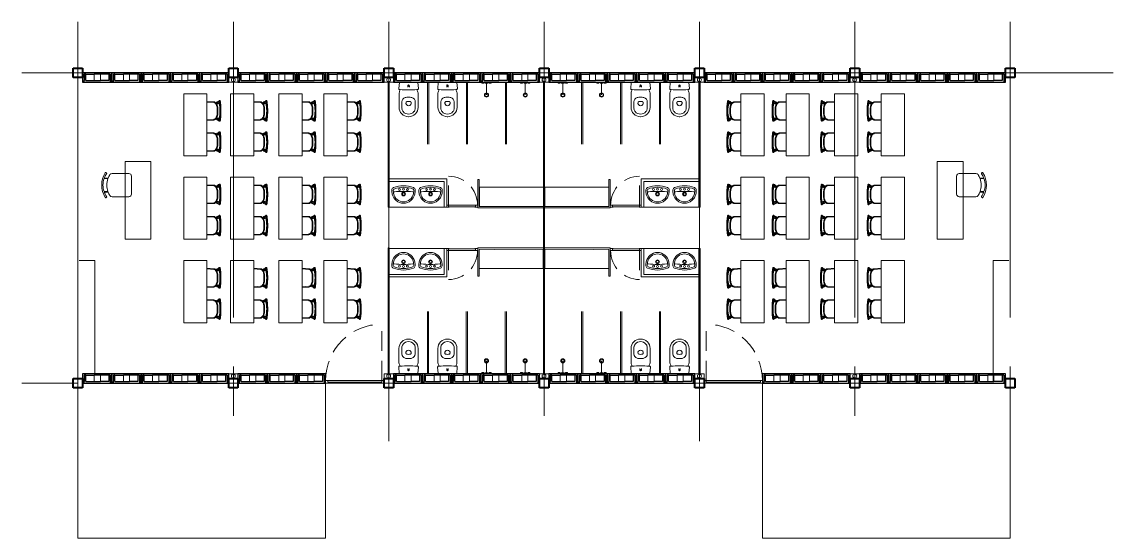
# Model space of a CAD drawing. Header units: metres. Extents: x 20 to 233, y -17 to 33.
# Drawn here: x 85.77 to 106.85, y 1.64 to 11.62 of the extents above; entities that cross this region are included whole.
import ezdxf

# ---------------------------------------------------------------- set-up
doc = ezdxf.new("R2010")
doc.units = ezdxf.units.M
doc.header["$LTSCALE"] = 0.3
doc.linetypes.add('CENTER2', pattern=[28.575, 19.05, -3.175, 3.175, -3.175])
doc.linetypes.add('HIDDEN', pattern=[9.525, 6.35, -3.175])
doc.layers.get('0').update_dxf_attribs({"lineweight": 13})
for name, color, linetype, lineweight in [('arq-alvenaria-corte-grossa', 7, 'Continuous', 40), ('arq-alvenaria-vista-fina', 2, 'Continuous', 13), ('arq-metalica-media', 5, 'Continuous', 30), ('arq-portas', 4, 'Continuous', 13)]:
    doc.layers.add(name, color=color, linetype=linetype, lineweight=lineweight)
for name, color, linetype, lineweight, true_color in [('arq-alvenaria-textura-cinza', 7, 'Continuous', 13, 0xb0b0b0), ('arq-alvenaria-vista-cinza', 7, 'Continuous', 13, 0x858585), ('estrut-eixos-linha', 7, 'CENTER2', 9, 0xc96e6f)]:
    doc.layers.add(name, color=color, linetype=linetype, lineweight=lineweight, true_color=true_color)
doc.layers.add('SectionCutEdges', color=7, linetype='Continuous')

# ---------------------------------------------------------------- blocks, each defined once
blk = doc.blocks.new('parede')
at = {"layer": 'arq-alvenaria-textura-cinza'}
for p, q in [((36.412, 14.253), (36.412, 14.373)), ((36.532, 14.253), (36.532, 14.373))]:
    blk.add_line(p, q, dxfattribs=at)
at = {"layer": 'SectionCutEdges'}
for p, q in [((36.19, 14.403), (36.19, 14.223)), ((36.536, 14.403), (36.19, 14.403)), ((36.25, 14.373), (36.22, 14.373)), ((36.22, 14.373), (36.22, 14.253)), ((36.25, 14.253), (36.25, 14.373)), ((36.25, 14.373), (36.412, 14.373)), ((36.532, 14.373), (36.412, 14.373)), ((36.694, 14.373), (36.532, 14.373)), ((36.754, 14.403), (36.536, 14.403)), ((36.724, 14.373), (36.694, 14.373)), ((36.694, 14.373), (36.694, 14.253)), ((36.724, 14.373), (36.724, 14.253)), ((36.754, 14.223), (36.754, 14.403)), ((36.19, 14.223), (36.22, 14.223)), ((36.22, 14.223), (36.22, 14.253)), ((36.22, 14.223), (36.724, 14.223)), ((36.25, 14.253), (36.532, 14.253)), ((36.694, 14.253), (36.532, 14.253)), ((36.724, 14.253), (36.724, 14.223)), ((36.724, 14.223), (36.754, 14.223))]:
    blk.add_line(p, q, dxfattribs=at)
blk = doc.blocks.new('pilar')
at = {"layer": 'arq-alvenaria-corte-grossa'}
for p, q in [((42.499, 9.99), (42.679, 9.99)), ((42.499, 9.81), (42.499, 9.99)), ((42.679, 9.99), (42.679, 9.81)), ((42.679, 9.81), (42.499, 9.81))]:
    blk.add_line(p, q, dxfattribs=at)
blk = doc.blocks.new('*U33')
at = {"linetype": 'HIDDEN', "ltscale": 0.2}
blk.add_line((0.04, 0), (0.04, 1.088), dxfattribs=at)
at = {"color": 0}
for points in [[(0, 0), (0.04, 0), (0.04, -0.035), (0.05, -0.035), (0.05, -0.05), (0, -0.05)], [(1.128, 0), (1.088, 0), (1.088, -0.035), (1.078, -0.035), (1.078, -0.05), (1.128, -0.05)]]:
    blk.add_lwpolyline(points, dxfattribs=at)
blk.add_lwpolyline([(0.04, 0), (0.04, -0.035), (1.088, -0.035), (1.088, 0)], close=True, dxfattribs=at)
at = {"color": 0, "linetype": 'HIDDEN', "ltscale": 0.2}
blk.add_arc((0.04, 0), 1.088, 0, 90, dxfattribs=at)
blk = doc.blocks.new('cadeirass')
at = {"layer": 'arq-alvenaria-vista-cinza'}
for p, q in [((149.67, -18.222), (149.671, -18.219)), ((149.67, -18.222), (149.671, -18.225)), ((149.671, -18.219), (149.672, -18.216)), ((149.672, -18.228), (149.671, -18.225)), ((149.672, -18.216), (149.676, -18.212)), ((149.672, -18.228), (149.673, -18.229)), ((149.682, -18.243), (149.673, -18.229)), ((149.676, -18.212), (149.681, -18.209)), ((149.681, -18.209), (149.686, -18.207)), ((149.69, -18.256), (149.682, -18.243)), ((149.685, -18.226), (149.688, -18.224)), ((149.686, -18.207), (149.692, -18.206)), ((149.693, -18.333), (149.686, -18.464)), ((149.688, -18.224), (149.689, -18.223)), ((149.689, -18.223), (149.692, -18.222)), ((149.697, -18.234), (149.689, -18.223)), ((149.696, -18.266), (149.69, -18.256)), ((149.692, -18.206), (149.72, -18.202)), ((149.692, -18.222), (149.696, -18.221)), ((149.695, -18.321), (149.693, -18.333)), ((149.699, -18.31), (149.695, -18.321)), ((149.696, -18.221), (149.722, -18.218)), ((149.709, -18.284), (149.696, -18.266)), ((149.707, -18.246), (149.697, -18.234)), ((149.706, -18.299), (149.699, -18.31)), ((149.699, -18.464), (149.706, -18.333)), ((149.703, -18.23), (149.702, -18.233)), ((149.703, -18.238), (149.702, -18.233)), ((149.703, -18.227), (149.707, -18.223)), ((149.703, -18.23), (149.703, -18.227)), ((149.708, -18.248), (149.703, -18.238)), ((149.714, -18.29), (149.706, -18.299)), ((149.706, -18.333), (149.708, -18.323)), ((149.707, -18.223), (149.711, -18.22)), ((149.709, -18.25), (149.707, -18.246)), ((149.712, -18.255), (149.708, -18.248)), ((149.708, -18.323), (149.712, -18.314)), ((149.709, -18.284), (149.718, -18.286)), ((149.711, -18.22), (149.713, -18.219)), ((149.716, -18.261), (149.712, -18.255)), ((149.712, -18.314), (149.717, -18.305)), ((149.724, -18.283), (149.714, -18.29)), ((149.716, -18.262), (149.716, -18.261)), ((149.716, -18.262), (149.719, -18.266)), ((149.717, -18.305), (149.725, -18.298)), ((149.718, -18.286), (149.725, -18.28)), ((149.719, -18.234), (149.72, -18.234)), ((149.719, -18.236), (149.719, -18.234)), ((149.719, -18.266), (149.729, -18.27)), ((149.719, -18.267), (149.723, -18.272)), ((149.72, -18.202), (149.748, -18.199)), ((149.72, -18.234), (149.721, -18.233)), ((149.724, -18.241), (149.72, -18.234)), ((149.721, -18.233), (149.724, -18.232)), ((149.722, -18.218), (149.75, -18.215)), ((149.725, -18.28), (149.723, -18.272)), ((149.724, -18.232), (149.728, -18.23)), ((149.728, -18.248), (149.724, -18.241)), ((149.741, -18.274), (149.724, -18.283)), ((149.725, -18.298), (149.734, -18.291)), ((149.728, -18.23), (149.761, -18.223)), ((149.732, -18.255), (149.728, -18.248)), ((149.729, -18.27), (149.735, -18.262)), ((149.735, -18.262), (149.732, -18.255)), ((149.734, -18.291), (149.749, -18.284)), ((149.759, -18.267), (149.741, -18.274)), ((149.748, -18.199), (149.776, -18.197)), ((149.749, -18.284), (149.765, -18.277)), ((149.75, -18.215), (149.777, -18.212)), ((149.777, -18.261), (149.759, -18.267)), ((149.761, -18.223), (149.796, -18.217)), ((149.765, -18.277), (149.782, -18.272)), ((149.776, -18.197), (149.804, -18.195)), ((149.777, -18.212), (149.805, -18.211)), ((149.796, -18.257), (149.777, -18.261)), ((149.782, -18.272), (149.799, -18.268)), ((149.796, -18.217), (149.833, -18.214)), ((149.815, -18.254), (149.796, -18.257)), ((149.799, -18.268), (149.816, -18.266)), ((149.804, -18.195), (149.833, -18.194)), ((149.805, -18.211), (149.833, -18.21)), ((149.834, -18.253), (149.815, -18.254)), ((149.816, -18.266), (149.834, -18.265)), ((149.833, -18.194), (149.861, -18.194)), ((149.833, -18.21), (149.861, -18.209)), ((149.833, -18.214), (149.87, -18.213)), ((149.906, -18.253), (149.834, -18.253)), ((149.834, -18.265), (149.906, -18.265)), ((149.861, -18.194), (149.879, -18.194)), ((149.861, -18.209), (149.879, -18.209)), ((149.907, -18.214), (149.87, -18.213)), ((149.908, -18.194), (149.879, -18.194)), ((149.907, -18.21), (149.879, -18.209)), ((149.926, -18.254), (149.906, -18.253)), ((149.906, -18.265), (149.924, -18.266)), ((149.935, -18.211), (149.907, -18.21)), ((149.944, -18.217), (149.907, -18.214)), ((149.936, -18.195), (149.908, -18.194)), ((149.924, -18.266), (149.941, -18.268)), ((149.945, -18.257), (149.926, -18.254)), ((149.963, -18.212), (149.935, -18.211)), ((149.965, -18.197), (149.936, -18.195)), ((149.941, -18.268), (149.958, -18.272)), ((149.979, -18.223), (149.944, -18.217)), ((149.964, -18.261), (149.945, -18.257)), ((149.958, -18.272), (149.975, -18.277)), ((149.991, -18.215), (149.963, -18.212)), ((149.982, -18.267), (149.964, -18.261)), ((149.993, -18.199), (149.965, -18.197)), ((149.975, -18.277), (149.991, -18.284)), ((150.013, -18.23), (149.979, -18.223)), ((149.999, -18.274), (149.982, -18.267)), ((150.018, -18.218), (149.991, -18.215)), ((149.991, -18.284), (150.006, -18.291)), ((150.02, -18.202), (149.993, -18.199)), ((149.999, -18.274), (150.025, -18.286)), ((150.005, -18.262), (150.008, -18.255)), ((150.005, -18.262), (150.012, -18.27)), ((150.006, -18.291), (150.015, -18.298)), ((150.008, -18.255), (150.012, -18.248)), ((150.012, -18.248), (150.016, -18.241)), ((150.012, -18.27), (150.022, -18.266)), ((150.017, -18.232), (150.013, -18.23)), ((150.015, -18.298), (150.023, -18.305)), ((150.016, -18.241), (150.02, -18.234)), ((150.017, -18.272), (150.016, -18.28)), ((150.016, -18.28), (150.024, -18.285)), ((150.019, -18.233), (150.017, -18.232)), ((150.021, -18.267), (150.017, -18.272)), ((150.044, -18.221), (150.018, -18.218)), ((150.021, -18.234), (150.019, -18.233)), ((150.048, -18.206), (150.02, -18.202)), ((150.021, -18.234), (150.021, -18.234)), ((150.021, -18.236), (150.021, -18.234)), ((150.024, -18.262), (150.022, -18.266)), ((150.023, -18.305), (150.029, -18.314)), ((150.024, -18.262), (150.025, -18.261)), ((150.024, -18.285), (150.033, -18.283)), ((150.025, -18.261), (150.028, -18.255)), ((150.035, -18.299), (150.025, -18.286)), ((150.029, -18.22), (150.027, -18.219)), ((150.028, -18.255), (150.032, -18.248)), ((150.033, -18.223), (150.029, -18.22)), ((150.029, -18.314), (150.032, -18.323)), ((150.031, -18.25), (150.034, -18.246)), ((150.032, -18.248), (150.038, -18.238)), ((150.032, -18.323), (150.034, -18.333)), ((150.037, -18.227), (150.033, -18.223)), ((150.033, -18.283), (150.044, -18.266)), ((150.034, -18.246), (150.043, -18.234)), ((150.034, -18.333), (150.041, -18.464)), ((150.041, -18.31), (150.035, -18.299)), ((150.038, -18.23), (150.037, -18.227)), ((150.038, -18.23), (150.038, -18.233)), ((150.038, -18.238), (150.038, -18.233)), ((150.045, -18.321), (150.041, -18.31)), ((150.043, -18.234), (150.051, -18.223)), ((150.048, -18.222), (150.044, -18.221)), ((150.044, -18.266), (150.05, -18.256)), ((150.047, -18.333), (150.045, -18.321)), ((150.055, -18.464), (150.047, -18.333)), ((150.054, -18.207), (150.048, -18.206)), ((150.051, -18.223), (150.048, -18.222)), ((150.05, -18.256), (150.058, -18.243)), ((150.053, -18.224), (150.051, -18.223)), ((150.055, -18.226), (150.053, -18.224)), ((150.06, -18.209), (150.054, -18.207)), ((150.058, -18.243), (150.068, -18.229)), ((150.064, -18.212), (150.06, -18.209)), ((150.068, -18.216), (150.064, -18.212)), ((150.068, -18.216), (150.069, -18.219)), ((150.069, -18.228), (150.068, -18.229)), ((150.07, -18.222), (150.069, -18.219)), ((150.07, -18.222), (150.069, -18.225)), ((150.069, -18.228), (150.069, -18.225)), ((150.274, -18.219), (150.275, -18.216)), ((150.274, -18.222), (150.274, -18.219)), ((150.274, -18.222), (150.274, -18.225)), ((150.275, -18.228), (150.274, -18.225)), ((150.275, -18.216), (150.279, -18.212)), ((150.275, -18.228), (150.276, -18.229)), ((150.285, -18.243), (150.276, -18.229)), ((150.279, -18.212), (150.284, -18.209)), ((150.284, -18.209), (150.29, -18.207)), ((150.294, -18.256), (150.285, -18.243)), ((150.289, -18.226), (150.291, -18.224)), ((150.296, -18.333), (150.289, -18.464)), ((150.29, -18.207), (150.296, -18.206)), ((150.291, -18.224), (150.293, -18.223)), ((150.293, -18.223), (150.296, -18.222)), ((150.301, -18.234), (150.293, -18.223)), ((150.3, -18.266), (150.294, -18.256)), ((150.296, -18.206), (150.323, -18.202)), ((150.296, -18.222), (150.3, -18.221)), ((150.298, -18.321), (150.296, -18.333)), ((150.303, -18.31), (150.298, -18.321)), ((150.3, -18.221), (150.326, -18.218)), ((150.312, -18.284), (150.3, -18.266)), ((150.31, -18.246), (150.301, -18.234)), ((150.309, -18.299), (150.303, -18.31)), ((150.303, -18.464), (150.31, -18.333)), ((150.306, -18.23), (150.305, -18.233)), ((150.306, -18.238), (150.305, -18.233)), ((150.306, -18.23), (150.307, -18.227)), ((150.312, -18.248), (150.306, -18.238)), ((150.307, -18.227), (150.31, -18.223)), ((150.318, -18.29), (150.309, -18.299)), ((150.31, -18.223), (150.315, -18.22)), ((150.313, -18.25), (150.31, -18.246)), ((150.31, -18.333), (150.311, -18.323)), ((150.311, -18.323), (150.315, -18.314)), ((150.316, -18.255), (150.312, -18.248)), ((150.312, -18.284), (150.322, -18.286)), ((150.315, -18.22), (150.316, -18.219)), ((150.315, -18.314), (150.321, -18.305)), ((150.319, -18.261), (150.316, -18.255)), ((150.328, -18.283), (150.318, -18.29)), ((150.32, -18.262), (150.319, -18.261)), ((150.32, -18.262), (150.322, -18.266)), ((150.321, -18.305), (150.328, -18.298)), ((150.322, -18.236), (150.323, -18.234)), ((150.322, -18.266), (150.332, -18.27)), ((150.322, -18.286), (150.329, -18.28)), ((150.323, -18.202), (150.351, -18.199)), ((150.323, -18.234), (150.324, -18.233)), ((150.328, -18.241), (150.323, -18.234)), ((150.323, -18.234), (150.323, -18.234)), ((150.323, -18.267), (150.327, -18.272)), ((150.324, -18.233), (150.327, -18.232)), ((150.326, -18.218), (150.353, -18.215)), ((150.327, -18.232), (150.331, -18.23)), ((150.329, -18.28), (150.327, -18.272)), ((150.332, -18.248), (150.328, -18.241)), ((150.345, -18.274), (150.328, -18.283)), ((150.328, -18.298), (150.337, -18.291)), ((150.331, -18.23), (150.364, -18.223)), ((150.335, -18.255), (150.332, -18.248)), ((150.332, -18.27), (150.339, -18.262)), ((150.339, -18.262), (150.335, -18.255)), ((150.337, -18.291), (150.353, -18.284)), ((150.362, -18.267), (150.345, -18.274)), ((150.351, -18.199), (150.379, -18.197)), ((150.353, -18.215), (150.381, -18.212)), ((150.353, -18.284), (150.369, -18.277)), ((150.38, -18.261), (150.362, -18.267)), ((150.364, -18.223), (150.4, -18.217)), ((150.369, -18.277), (150.385, -18.272)), ((150.379, -18.197), (150.407, -18.195)), ((150.399, -18.257), (150.38, -18.261)), ((150.381, -18.212), (150.408, -18.211)), ((150.385, -18.272), (150.402, -18.268)), ((150.418, -18.254), (150.399, -18.257)), ((150.4, -18.217), (150.436, -18.214)), ((150.402, -18.268), (150.42, -18.266)), ((150.407, -18.195), (150.436, -18.194)), ((150.408, -18.211), (150.437, -18.21)), ((150.437, -18.253), (150.418, -18.254)), ((150.42, -18.266), (150.437, -18.265)), ((150.436, -18.194), (150.465, -18.194)), ((150.436, -18.214), (150.474, -18.213)), ((150.437, -18.21), (150.465, -18.209)), ((150.51, -18.253), (150.437, -18.253)), ((150.437, -18.265), (150.51, -18.265)), ((150.465, -18.194), (150.483, -18.194)), ((150.465, -18.209), (150.482, -18.209)), ((150.511, -18.214), (150.474, -18.213)), ((150.511, -18.21), (150.482, -18.209)), ((150.511, -18.194), (150.483, -18.194)), ((150.529, -18.254), (150.51, -18.253)), ((150.51, -18.265), (150.527, -18.266)), ((150.54, -18.195), (150.511, -18.194)), ((150.539, -18.211), (150.511, -18.21)), ((150.547, -18.217), (150.511, -18.214)), ((150.527, -18.266), (150.545, -18.268)), ((150.548, -18.257), (150.529, -18.254)), ((150.567, -18.212), (150.539, -18.211)), ((150.568, -18.197), (150.54, -18.195)), ((150.545, -18.268), (150.562, -18.272)), ((150.583, -18.223), (150.547, -18.217)), ((150.567, -18.261), (150.548, -18.257)), ((150.562, -18.272), (150.578, -18.277)), ((150.594, -18.215), (150.567, -18.212)), ((150.585, -18.267), (150.567, -18.261)), ((150.596, -18.199), (150.568, -18.197)), ((150.578, -18.277), (150.594, -18.284)), ((150.616, -18.23), (150.583, -18.223)), ((150.603, -18.274), (150.585, -18.267)), ((150.621, -18.218), (150.594, -18.215)), ((150.594, -18.284), (150.61, -18.291)), ((150.624, -18.202), (150.596, -18.199)), ((150.603, -18.274), (150.629, -18.286)), ((150.609, -18.262), (150.612, -18.255)), ((150.609, -18.262), (150.615, -18.27)), ((150.61, -18.291), (150.619, -18.298)), ((150.612, -18.255), (150.615, -18.248)), ((150.615, -18.248), (150.62, -18.241)), ((150.615, -18.27), (150.625, -18.266)), ((150.62, -18.232), (150.616, -18.23)), ((150.619, -18.298), (150.626, -18.305)), ((150.623, -18.233), (150.62, -18.232)), ((150.62, -18.241), (150.624, -18.234)), ((150.624, -18.267), (150.62, -18.272)), ((150.62, -18.272), (150.62, -18.28)), ((150.62, -18.28), (150.627, -18.285)), ((150.648, -18.221), (150.621, -18.218)), ((150.624, -18.234), (150.623, -18.233)), ((150.651, -18.206), (150.624, -18.202)), ((150.624, -18.234), (150.624, -18.234)), ((150.625, -18.236), (150.624, -18.234)), ((150.628, -18.262), (150.625, -18.266)), ((150.626, -18.305), (150.632, -18.314)), ((150.627, -18.285), (150.636, -18.283)), ((150.628, -18.261), (150.631, -18.255)), ((150.628, -18.262), (150.628, -18.261)), ((150.638, -18.299), (150.629, -18.286)), ((150.632, -18.22), (150.631, -18.219)), ((150.631, -18.255), (150.635, -18.248)), ((150.637, -18.223), (150.632, -18.22)), ((150.632, -18.314), (150.636, -18.323)), ((150.634, -18.25), (150.637, -18.246)), ((150.635, -18.248), (150.641, -18.238)), ((150.636, -18.283), (150.647, -18.266)), ((150.636, -18.323), (150.637, -18.333)), ((150.64, -18.227), (150.637, -18.223)), ((150.637, -18.246), (150.646, -18.234)), ((150.637, -18.333), (150.645, -18.464)), ((150.645, -18.31), (150.638, -18.299)), ((150.641, -18.23), (150.64, -18.227)), ((150.641, -18.23), (150.642, -18.233)), ((150.641, -18.238), (150.642, -18.233)), ((150.649, -18.321), (150.645, -18.31)), ((150.646, -18.234), (150.655, -18.223)), ((150.647, -18.266), (150.654, -18.256)), ((150.652, -18.222), (150.648, -18.221)), ((150.651, -18.333), (150.649, -18.321)), ((150.658, -18.207), (150.651, -18.206)), ((150.658, -18.464), (150.651, -18.333)), ((150.655, -18.223), (150.652, -18.222)), ((150.654, -18.256), (150.662, -18.243)), ((150.656, -18.224), (150.655, -18.223)), ((150.658, -18.226), (150.656, -18.224)), ((150.663, -18.209), (150.658, -18.207)), ((150.662, -18.243), (150.671, -18.229)), ((150.668, -18.212), (150.663, -18.209)), ((150.672, -18.216), (150.668, -18.212)), ((150.672, -18.228), (150.671, -18.229)), ((150.672, -18.216), (150.673, -18.219)), ((150.672, -18.228), (150.673, -18.225)), ((150.674, -18.222), (150.673, -18.219)), ((150.674, -18.222), (150.673, -18.225))]:
    blk.add_line(p, q, dxfattribs=at)
blk = doc.blocks.new('Sessel1')
for p, q in [((-140.1, -37.9), (-139.1, -38.9)), ((-129.5, -34.5), (-129.5, -42)), ((-128.5, -41.6), (-128.5, -34.1)), ((-103.5, -34.1), (-103.5, -41.6)), ((-102.5, -42), (-102.5, -34.5)), ((-91.9, -37.9), (-92.9, -38.9)), ((-138.5, -82), (-138.5, -49.6)), ((-93.5, -82), (-93.5, -49.6)), ((-133.5, -87), (-98.5, -87))]:
    blk.add_line(p, q)
for centre, radius, start, end in [((-139.4, -37.2), 1, 121.8121, 225), ((-116, -74.9), 45.4, 58.1879, 121.8121), ((-138.4, -38.2), 1, 225, 305.577), ((-116, -69.5), 37.5, 111.1002, 125.577), ((-116, -77), 37.5, 111.1002, 122.579), ((-116, -69.5), 37.5, 70.5288, 109.4712), ((-116, -77), 37.5, 70.5288, 109.4712), ((-116, -69.5), 37.5, 54.423, 68.8998), ((-116, -77), 37.5, 57.421, 68.8998), ((-93.6, -38.2), 1, 234.423, 315), ((-92.6, -37.2), 1, 315, 58.1879), ((-133.5, -49.6), 5, 122.579, 180), ((-98.5, -49.6), 5, 0, 57.421), ((-98.5, -49.6), 5, 0, 57.421), ((-133.5, -82), 5, 180, 270), ((-98.5, -82), 5, 270, 0)]:
    blk.add_arc(centre, radius, start, end)
blk = doc.blocks.new('werfew')
for p, q in [((320.668, 364.238), (320.668, 364.21)), ((320.698, 364.238), (320.698, 364.21)), ((320.554, 363.926), (320.554, 363.82)), ((320.812, 363.926), (320.812, 363.82))]:
    blk.add_line(p, q)
blk.add_lwpolyline([(320.867, 364.099), (320.867, 363.819, -0.414214), (320.687, 363.639, -0.005002), (320.683, 363.639, -0.005002), (320.679, 363.639, -0.414214), (320.499, 363.819), (320.499, 364.099, -0.005595), (320.522, 364.162, -0.000857), (320.512, 364.162, -0.423453), (320.493, 364.184), (320.505, 364.3, -0.388879), (320.515, 364.309), (320.683, 364.309), (320.852, 364.309, -0.388879), (320.862, 364.3), (320.873, 364.184, -0.423453), (320.854, 364.162, -0.000857), (320.844, 364.162, -0.005595)], format="xyb", close=True)
for centre, radius, start, end in [((320.683, 364.238), 0.015, 90, 180), ((320.683, 364.238), 0.0135, 90, 270), ((320.683, 364.238), 0.015, 0, 90), ((320.683, 364.238), 0.0135, 270, 90), ((320.679, 367.158), 3, 266.998, 270.0713), ((320.639, 363.926), 0.085, 104.9552, 180), ((320.679, 363.777), 0.24, 89.1089, 104.9552), ((320.687, 367.158), 3, 269.9287, 273.002), ((320.687, 363.777), 0.24, 75.0448, 90.8911), ((320.727, 363.926), 0.085, 0, 75.0448), ((320.794, 363.82), 0.24, 180, 188.2293), ((320.657, 363.801), 0.102, 188.2293, 219.2894), ((320.682, 363.902), 0.05, 163.0176, 270.8392), ((320.654, 363.91), 0.02, 108.7324, 163.0176), ((320.679, 363.835), 0.1, 87.8611, 108.7324), ((320.687, 363.835), 0.1, 71.2676, 92.1389), ((320.684, 363.902), 0.05, 269.1608, 16.9824), ((320.713, 363.91), 0.02, 16.9824, 71.2676), ((320.709, 363.801), 0.102, 320.7106, 351.7707), ((320.572, 363.82), 0.24, 351.7707, 0), ((320.679, 363.819), 0.13, 219.2894, 271.6452), ((320.687, 363.819), 0.13, 268.3548, 320.7106)]:
    blk.add_arc(centre, radius, start, end)
blk = doc.blocks.new('griferia ducha')
for p, q in [((485.594, 338.992), (485.844, 338.992)), ((485.824, 339.022), (485.824, 338.962)), ((485.829, 339.022), (485.829, 338.962))]:
    blk.add_line(p, q)
for points in [[(485.844, 339.082), (485.819, 339.082), (485.819, 339.042), (485.844, 339.042)], [(485.844, 338.902), (485.819, 338.902), (485.819, 338.942), (485.844, 338.942)]]:
    blk.add_lwpolyline(points)
for radius in [0.04, 0.03]:
    blk.add_circle((485.594, 338.992), radius)
blk = doc.blocks.new('banheiro1')
at = {"layer": 'arq-alvenaria-vista-cinza'}
for p, q in [((86.983, 10.46), (86.983, 9.26)), ((87.008, 10.46), (87.008, 9.26)), ((87.736, 10.46), (87.736, 9.26)), ((87.761, 10.46), (87.761, 9.26)), ((88.488, 10.46), (88.488, 9.26)), ((88.513, 10.46), (88.513, 9.26))]:
    blk.add_line(p, q, dxfattribs=at)
at = {"layer": 'arq-alvenaria-vista-cinza', "rotation": 90.00000000000001}
for p in [(425.616, -475.384), (426.364, -475.384)]:
    blk.add_blockref('griferia ducha', p, dxfattribs=at)
at = {"layer": 'arq-alvenaria-vista-cinza', "xscale": -1}
for p in [(408.808, -353.849), (409.56, -353.849)]:
    blk.add_blockref('werfew', p, dxfattribs=at)
blk = doc.blocks.new('z')
blk.add_lwpolyline([(325.205, 358.876, 0.093917), (325.012, 358.839, 0.299984), (324.98, 358.794), (324.98, 358.792, 0.063919), (324.988, 358.716, 0.353062), (325.205, 358.536, 0.353062), (325.423, 358.716, 0.063919), (325.43, 358.792), (325.43, 358.794, 0.299984), (325.398, 358.839, 0.093917)], format="xyb", close=True)
for centre, radius, start, end in [((325.031, 358.79), 0.0223, 111.5151, 178.3087), ((325.28, 358.783), 0.272, 178.3087, 192.9189), ((325.026, 358.744), 0.015, 95.3515, 174.5503), ((325.206, 358.758), 0.194, 190.9055, 270), ((325.206, 358.346), 0.5, 90, 111.5151), ((325.206, 356.827), 1.94, 90, 95.3515), ((325.13, 358.802), 0.0175, 90, 270), ((325.13, 358.802), 0.0175, 270, 90), ((325.206, 358.716), 0.036, 90, 270), ((325.206, 358.716), 0.023, 90, 270), ((325.206, 358.809), 0.0175, 90, 270), ((325.206, 358.346), 0.5, 68.4885, 90.0036), ((325.206, 358.809), 0.0175, 270.0036, 90.0036), ((325.206, 356.827), 1.94, 84.6521, 90.0036), ((325.206, 358.716), 0.036, 270.0036, 90.0036), ((325.206, 358.716), 0.023, 270.0036, 90.0036), ((325.206, 358.758), 0.194, 270.0036, 349.0981), ((325.282, 358.802), 0.0175, 90.0036, 270.0036), ((325.282, 358.802), 0.0175, 270.0036, 90.0036), ((325.385, 358.744), 0.015, 5.4533, 84.6521), ((325.381, 358.79), 0.0223, 1.6949, 68.4885), ((325.131, 358.783), 0.272, 347.0847, 1.6949)]:
    blk.add_arc(centre, radius, start, end)
blk = doc.blocks.new('*U92')
at = {"linetype": 'HIDDEN', "ltscale": 0.2}
blk.add_line((0.04, 0), (0.04, 0.56), dxfattribs=at)
at = {"color": 0}
for points in [[(0, 0), (0.04, 0), (0.04, -0.035), (0.05, -0.035), (0.05, -0.0375), (0, -0.0375)], [(0.6, 0), (0.56, 0), (0.56, -0.035), (0.55, -0.035), (0.55, -0.0375), (0.6, -0.0375)]]:
    blk.add_lwpolyline(points, dxfattribs=at)
blk.add_lwpolyline([(0.04, 0), (0.04, -0.035), (0.56, -0.035), (0.56, 0)], close=True, dxfattribs=at)
at = {"color": 0, "linetype": 'HIDDEN', "ltscale": 0.2}
blk.add_arc((0.04, 0), 0.56, 0, 90, dxfattribs=at)
blk = doc.blocks.new('parte do banheiro')
at = {"layer": 'arq-alvenaria-vista-cinza'}
for points in [[(92.868, 8.039), (92.868, 8.539), (93.928, 8.539), (93.928, 8.039), (92.868, 8.039)], [(94.9, 8.055), (95.843, 8.053), (95.843, 8.424), (94.607, 8.424), (94.607, 8.055)]]:
    blk.add_lwpolyline(points, dxfattribs=at)
at = {"layer": 'arq-alvenaria-vista-fina'}
blk.add_line((94.578, 8.574), (94.606, 8.574), dxfattribs=at)
for points in [[(92.878, 8.587), (93.978, 8.587)], [(93.978, 8.587), (93.978, 8.039), (93.928, 8.039), (93.928, 8.539), (92.878, 8.539)], [(95.843, 8.026), (94.577, 8.026), (94.578, 8.574)], [(94.606, 8.574), (94.606, 8.055), (95.844, 8.051)]]:
    blk.add_lwpolyline(points, dxfattribs=at)
at = {"xscale": -1}
blk.add_blockref('banheiro1', (182.117, 0), dxfattribs=at)
at = {"layer": 'arq-alvenaria-vista-cinza'}
for p in [(-232.063, -350.421), (-231.541, -350.421)]:
    blk.add_blockref('z', p, dxfattribs=at)
at = {"layer": 'arq-portas'}
blk.add_blockref('*U92', (93.972, 8.079), dxfattribs=at)

msp = doc.modelspace()

# ---------------------------------------------------------------- linework, layer by layer
for p, q in [((86.856, 10.55), (86.856, 4.73)), ((92.843, 10.46), (92.843, 8.039)), ((92.868, 10.46), (92.868, 8.039)), ((95.843, 10.46), (95.843, 8.026)), ((95.868, 10.46), (95.868, 7.254)), ((98.843, 10.46), (98.843, 8.039)), ((98.868, 10.46), (98.868, 8.039)), ((92.868, 8.039), (92.843, 8.039)), ((95.843, 8.026), (95.843, 4.82)), ((98.868, 8.039), (98.843, 8.039)), ((86.856, 4.73), (86.856, 7.57)), ((92.843, 7.254), (92.843, 4.82)), ((92.843, 7.254), (92.868, 7.254)), ((92.868, 7.254), (92.868, 4.82)), ((95.868, 7.254), (95.868, 4.82)), ((98.843, 7.241), (98.869, 7.241)), ((98.844, 7.241), (98.844, 4.821)), ((98.869, 7.241), (98.869, 4.821))]:
    msp.add_line(p, q)
for points in [[(89.766, 10.55), (89.946, 10.55), (89.946, 10.46), (89.766, 10.46)], [(92.766, 10.55), (92.946, 10.55), (92.946, 10.46), (92.766, 10.46)], [(95.766, 10.55), (95.946, 10.55), (95.946, 10.46), (95.766, 10.46)], [(98.766, 10.55), (98.946, 10.55), (98.946, 10.46), (98.766, 10.46)], [(101.766, 10.55), (101.946, 10.55), (101.946, 10.46), (101.766, 10.46)], [(89.766, 4.82), (89.946, 4.82), (89.946, 4.73), (89.766, 4.73)], [(92.766, 4.82), (92.946, 4.82), (92.946, 4.73), (92.766, 4.73)], [(95.766, 4.82), (95.946, 4.82), (95.946, 4.73), (95.766, 4.73)], [(98.766, 4.82), (98.946, 4.82), (98.946, 4.73), (98.766, 4.73)], [(101.766, 4.82), (101.946, 4.82), (101.946, 4.73), (101.766, 4.73)]]:
    msp.add_lwpolyline(points, close=True)
for centre in [(89.856, 10.504), (92.856, 10.504), (95.856, 10.504), (98.856, 10.504), (101.856, 10.504), (89.856, 4.775), (92.856, 4.775), (95.856, 4.775), (98.856, 4.775), (101.856, 4.775)]:
    msp.add_circle(centre, 0.0375)
at = {"layer": 'arq-alvenaria-vista-cinza'}
for p, q in [((87.181, 7.007), (86.881, 7.007)), ((87.181, 4.82), (87.181, 7.007)), ((104.531, 4.665), (104.531, 7.007)), ((104.531, 7.007), (104.831, 7.007)), ((91.638, 1.64), (91.638, 4.64)), ((100.074, 4.64), (100.074, 1.64)), ((86.856, 4.55), (86.856, 1.64)), ((104.856, 1.64), (104.856, 4.55)), ((86.856, 1.64), (91.638, 1.64)), ((100.074, 1.64), (104.856, 1.64))]:
    msp.add_line(p, q, dxfattribs=at)
for points in [[(88.897, 10.235), (88.897, 9.035), (89.347, 9.035), (89.347, 10.235), (88.897, 10.235)], [(89.799, 10.235), (89.799, 9.035), (90.249, 9.035), (90.249, 10.235), (89.799, 10.235)], [(90.733, 10.235), (90.733, 9.035), (91.183, 9.035), (91.183, 10.235), (90.733, 10.235)], [(91.606, 10.235), (91.606, 9.035), (92.056, 9.035), (92.056, 10.235), (91.606, 10.235)], [(100.105, 10.235), (100.105, 9.035), (99.655, 9.035), (99.655, 10.235), (100.105, 10.235)], [(100.979, 10.235), (100.979, 9.035), (100.529, 9.035), (100.529, 10.235), (100.979, 10.235)], [(101.913, 10.235), (101.913, 9.035), (101.463, 9.035), (101.463, 10.235), (101.913, 10.235)], [(102.815, 10.235), (102.815, 9.035), (102.365, 9.035), (102.365, 10.235), (102.815, 10.235)], [(87.765, 8.921), (88.265, 8.921), (88.265, 7.421), (87.765, 7.421), (87.765, 8.921)], [(103.947, 8.921), (103.447, 8.921), (103.447, 7.421), (103.947, 7.421), (103.947, 8.921)], [(88.897, 8.621), (88.897, 7.421), (89.347, 7.421), (89.347, 8.621), (88.897, 8.621)], [(89.799, 8.621), (89.799, 7.421), (90.249, 7.421), (90.249, 8.621), (89.799, 8.621)], [(90.733, 8.621), (90.733, 7.421), (91.183, 7.421), (91.183, 8.621), (90.733, 8.621)], [(91.606, 8.621), (91.606, 7.421), (92.056, 7.421), (92.056, 8.621), (91.606, 8.621)], [(100.105, 8.621), (100.105, 7.421), (99.655, 7.421), (99.655, 8.621), (100.105, 8.621)], [(100.979, 8.621), (100.979, 7.421), (100.529, 7.421), (100.529, 8.621), (100.979, 8.621)], [(101.913, 8.621), (101.913, 7.421), (101.463, 7.421), (101.463, 8.621), (101.913, 8.621)], [(102.815, 8.621), (102.815, 7.421), (102.365, 7.421), (102.365, 8.621), (102.815, 8.621)], [(88.897, 7.007), (88.897, 5.807), (89.347, 5.807), (89.347, 7.007), (88.897, 7.007)], [(89.799, 7.007), (89.799, 5.807), (90.249, 5.807), (90.249, 7.007), (89.799, 7.007)], [(90.733, 7.007), (90.733, 5.807), (91.183, 5.807), (91.183, 7.007), (90.733, 7.007)], [(91.606, 7.007), (91.606, 5.807), (92.056, 5.807), (92.056, 7.007), (91.606, 7.007)], [(100.105, 7.007), (100.105, 5.807), (99.655, 5.807), (99.655, 7.007), (100.105, 7.007)], [(100.979, 7.007), (100.979, 5.807), (100.529, 5.807), (100.529, 7.007), (100.979, 7.007)], [(101.913, 7.007), (101.913, 5.807), (101.463, 5.807), (101.463, 7.007), (101.913, 7.007)], [(102.815, 7.007), (102.815, 5.807), (102.365, 5.807), (102.365, 7.007), (102.815, 7.007)]]:
    msp.add_lwpolyline(points, dxfattribs=at)
at = {"layer": 'estrut-eixos-linha'}
for p, q in [((86.856, 11.625), (86.856, 3.515)), ((89.856, 11.625), (89.856, 3.515)), ((92.856, 11.625), (92.856, 7.97)), ((95.856, 11.625), (95.856, 3.515)), ((98.856, 11.625), (98.856, 7.97)), ((101.856, 11.625), (101.856, 3.515)), ((104.856, 11.625), (104.856, 3.515)), ((106.847, 10.64), (85.772, 10.64)), ((92.856, 7.97), (92.856, 3.515)), ((98.856, 7.97), (98.856, 3.515)), ((103.984, 4.64), (85.772, 4.64))]:
    msp.add_line(p, q, dxfattribs=at)

# ---------------------------------------------------------------- block references
for name, p in [('pilar', (44.267, 0.74)), ('parede', (50.756, -3.763)), ('parede', (51.32, -3.763)), ('parede', (51.884, -3.763)), ('parede', (52.448, -3.763)), ('parede', (53.012, -3.763)), ('pilar', (47.267, 0.74)), ('parede', (53.756, -3.763)), ('parede', (54.32, -3.763)), ('parede', (54.884, -3.763)), ('parede', (55.448, -3.763)), ('parede', (56.012, -3.763)), ('pilar', (50.267, 0.74)), ('parede', (56.756, -3.763)), ('parede', (57.32, -3.763)), ('parede', (57.884, -3.763)), ('parede', (58.448, -3.763)), ('parede', (59.012, -3.763)), ('pilar', (53.267, 0.74)), ('parede', (59.756, -3.763)), ('parede', (60.32, -3.763)), ('parede', (60.884, -3.763)), ('parede', (61.448, -3.763)), ('parede', (62.012, -3.763)), ('pilar', (56.267, 0.74)), ('parede', (62.756, -3.763)), ('parede', (63.32, -3.763)), ('parede', (63.884, -3.763)), ('parede', (64.448, -3.763)), ('parede', (65.012, -3.763)), ('pilar', (59.267, 0.74)), ('parede', (65.756, -3.763)), ('parede', (66.32, -3.763)), ('parede', (66.884, -3.763)), ('parede', (67.448, -3.763)), ('parede', (68.012, -3.763)), ('pilar', (62.267, 0.74)), ('pilar', (44.267, -5.26)), ('parede', (50.756, -9.583)), ('parede', (51.32, -9.583)), ('parede', (51.884, -9.583)), ('parede', (52.448, -9.583)), ('parede', (53.012, -9.583)), ('pilar', (47.267, -5.26)), ('parede', (53.756, -9.583)), ('parede', (54.32, -9.583)), ('parede', (54.884, -9.583)), ('pilar', (50.267, -5.26)), ('parede', (56.756, -9.583)), ('parede', (57.32, -9.583)), ('parede', (57.884, -9.583)), ('parede', (58.448, -9.583)), ('parede', (59.012, -9.583)), ('pilar', (53.267, -5.26)), ('parede', (59.756, -9.583)), ('parede', (60.32, -9.583)), ('parede', (60.884, -9.583)), ('parede', (61.448, -9.583)), ('parede', (62.012, -9.583)), ('pilar', (56.267, -5.26)), ('parede', (63.884, -9.583)), ('parede', (64.448, -9.583)), ('parede', (65.012, -9.583)), ('pilar', (59.267, -5.26)), ('parede', (65.756, -9.583)), ('parede', (66.32, -9.583)), ('parede', (66.884, -9.583)), ('parede', (67.448, -9.583)), ('parede', (68.012, -9.583)), ('pilar', (62.267, -5.26))]:
    msp.add_blockref(name, p)
at = {"layer": 'arq-alvenaria-vista-cinza', "xscale": -1, "rotation": 270}
for p in [(107.811, -140.572), (108.713, -140.572), (109.646, -140.572), (110.52, -140.572), (107.811, -142.186), (108.713, -142.186), (109.646, -142.186), (110.52, -142.186), (107.811, -143.8), (108.713, -143.8), (109.646, -143.8), (110.52, -143.8)]:
    msp.add_blockref('cadeirass', p, dxfattribs=at)
at = {"layer": 'arq-alvenaria-vista-cinza', "rotation": 89.99999999999999}
for p in [(81.192, -140.572), (82.065, -140.572), (82.999, -140.572), (83.901, -140.572), (81.192, -142.186), (82.065, -142.186), (82.999, -142.186), (83.901, -142.186), (81.192, -143.8), (82.065, -143.8), (82.999, -143.8), (83.901, -143.8)]:
    msp.add_blockref('cadeirass', p, dxfattribs=at)
at = {"layer": 'arq-alvenaria-vista-cinza', "yscale": 0.009999999999990912, "zscale": 0.009999999999990912}
for p, xscale, rotation in [((87.019, 9.627), 0.009999999999990912, 90.00000000000004), ((104.693, 9.627), -0.009999999999990912, 269.9999999999999)]:
    msp.add_blockref('Sessel1', p, dxfattribs=dict(at, xscale=xscale, rotation=rotation))
at = {"layer": 'arq-metalica-media'}
msp.add_blockref('parte do banheiro', (0, 0), dxfattribs=at)
at = {"layer": 'arq-metalica-media', "xscale": -1}
msp.add_blockref('parte do banheiro', (191.712, 0), dxfattribs=at)
at = {"layer": 'arq-metalica-media', "xscale": -1, "rotation": 180}
msp.add_blockref('parte do banheiro', (-0.001, 15.28), dxfattribs=at)
at = {"layer": 'arq-metalica-media', "rotation": 180}
msp.add_blockref('parte do banheiro', (191.712, 15.28), dxfattribs=at)
at = {"layer": 'arq-portas', "xscale": -1}
msp.add_blockref('*U33', (92.766, 4.69), dxfattribs=at)
at = {"layer": 'arq-portas'}
msp.add_blockref('*U33', (98.946, 4.69), dxfattribs=at)

doc.saveas('drawing.dxf')
